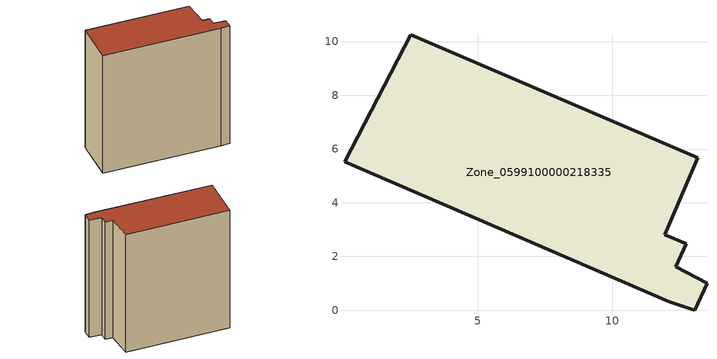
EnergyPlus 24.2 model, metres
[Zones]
Zone_0599100000218335
 floor ground (C_G): 0.04,5.53 2.5,10.25 13.19,5.67 11.96,2.8 12.76,2.47 12.37,1.61 13.53,1.01 13.08,0 12.13,0.32 z0
 wall outside (C_F): 13.08,0 13.53,1.01 12.37,1.61 12.76,2.47 11.96,2.8 13.19,5.67 2.5,10.25 0.04,5.53 12.13,0.32 13.08,0 z0:13.92
 roof outside (C_R): 2.5,10.25 0.04,5.53 12.13,0.32 13.08,0 13.53,1.01 12.37,1.61 12.76,2.47 11.96,2.8 13.19,5.67 z13.92
[BUILDING]
Pand.0599100000218335: North Axis=0; Terrain=City; Loads Convergence Tolerance Value=0.04; Temperature Convergence Tolerance Value=0.4; Solar Distribution=FullExterior; Maximum Number of Warmup Days=25; Minimum Number of Warmup Days=1
[Site:Location]
Rotterdam.The.Hague.AP_ZH_NLD Design_Conditions: Latitude=51.96; Longitude=4.45; Time Zone=1; Elevation=-4.5
[SITE:GROUNDTEMPERATURE:BUILDINGSURFACE]
18, 18, 18, 18, 18, 18, 18, 18, 18, 18, 18, 18
[MATERIAL] Thermal Absorptance=0.9; Solar Absorptance=0.7; Visible Absorptance=0.7
Name | Roughness | Thickness | Conductivity | Density | Specific Heat
G.TI.1946 | MediumSmooth | 0.15 | 1 | 540 | 1210
F.TI.1946 | Rough | 0.3 | 0.857143 | 1920 | 840
R.TI.1946 | MediumRough | 0.2 | 0.1 | 1500 | 1000
[CONSTRUCTION]
C_G: G.TI.1946
C_F: F.TI.1946
C_R: R.TI.1946
[ZONE]
Zone_0599100000218335: Type=1; Multiplier=1; Ceiling Height=Autocalculate; Volume=Autocalculate; Floor Area=autocalculate; Part of Total Floor Area=Yes
[ZONEINFILTRATION:DESIGNFLOWRATE]
Infil_Zone_0599100000218335: Zone or ZoneList or Space or SpaceList=Zone_0599100000218335; Schedule=AlwaysOn; Design Flow Rate Calculation Method=Flow/Area; Flow Rate per Floor Area=0.003; Constant Term Coefficient=1; Temperature Term Coefficient=0; Velocity Term Coefficient=0; Velocity Squared Term Coefficient=0
[HVACTEMPLATE:ZONE:IDEALLOADSAIRSYSTEM]
Zone_0599100000218335: Maximum Heating Supply Air Temperature=50; Minimum Cooling Supply Air Temperature=13; Maximum Heating Supply Air Humidity Ratio=0.0156; Minimum Cooling Supply Air Humidity Ratio=0.0077; Heating Limit=NoLimit; Cooling Limit=NoLimit; Dehumidification Control Type=ConstantSensibleHeatRatio; Cooling Sensible Heat Ratio=0.7; Dehumidification Setpoint=60; Humidification Control Type=None; Humidification Setpoint=30; Outdoor Air Method=None; Outdoor Air Flow Rate per Person=0.00944; Outdoor Air Flow Rate per Zone Floor Area=0; Outdoor Air Flow Rate per Zone=0; Demand Controlled Ventilation Type=None; Outdoor Air Economizer Type=NoEconomizer; Heat Recovery Type=None; Sensible Heat Recovery Effectiveness=0.7; Latent Heat Recovery Effectiveness=0.65
[ZONECONTROL:THERMOSTAT]
ThermostatControl_Zone_0599100000218335: Zone or ZoneList=Zone_0599100000218335; Control Type Schedule=DualSetpointControlType; Control 1=Thermostat_Zone_0599100000218335; Temperature Difference Between Cutout And Setpoint=0
[THERMOSTATSETPOINT:DUALSETPOINT]
Thermostat_Zone_0599100000218335: Heating Setpoint Temperature Schedule=HeatingSetpoint_Zone_0599100000218335; Cooling Setpoint Temperature Schedule=CoolingSetpoint_Zone_0599100000218335
[SCHEDULE:COMPACT]
HeatingSetpoint_Zone_0599100000218335: Through: 12/31, For: AllDays, Until: 24:00, 21
CoolingSetpoint_Zone_0599100000218335: Through: 12/31, For: AllDays, Until: 24:00, 24
DualSetpointControlType: Through: 12/31, For: AllDays, Until: 24:00, 4
AlwaysOn: Through: 12/31, For: AllDays, Until: 24:00, 1
